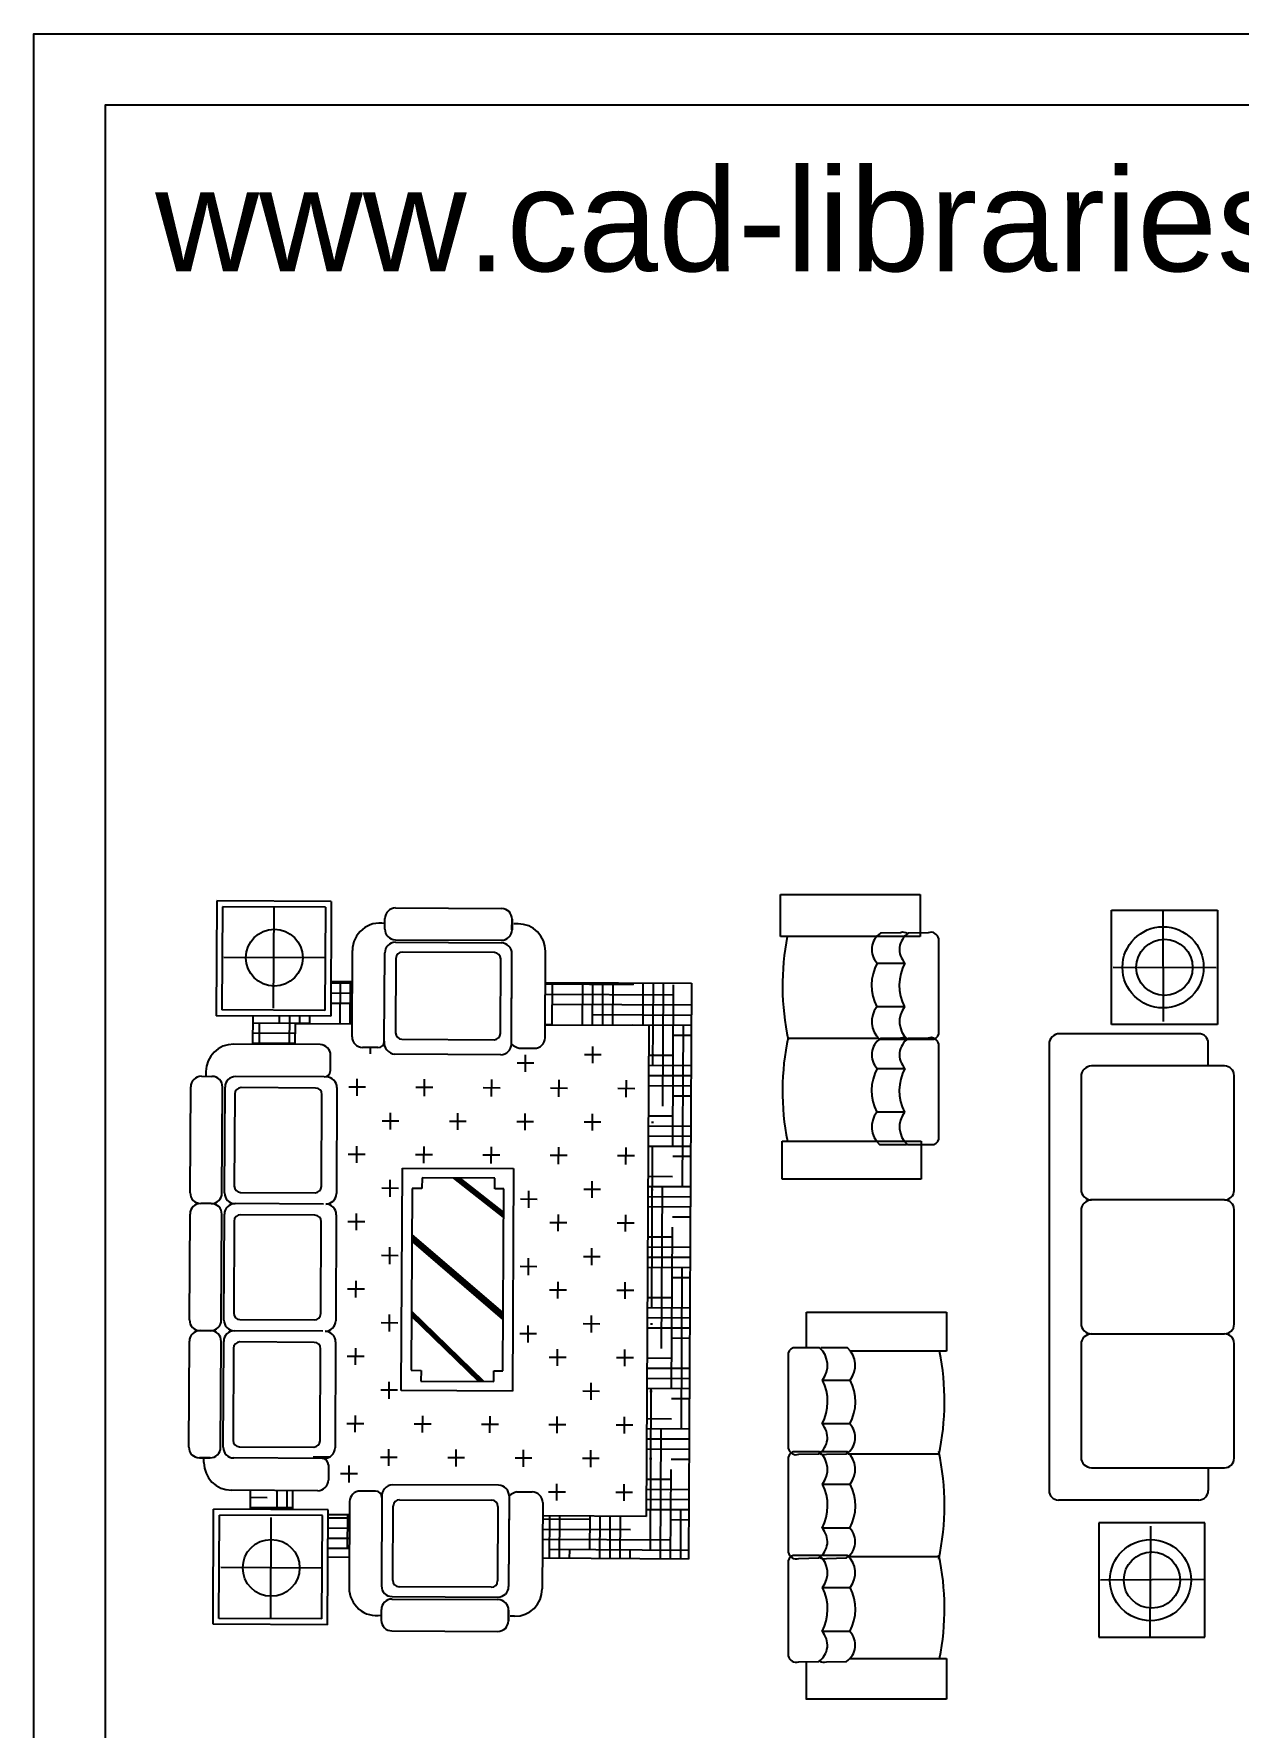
# Model space of a CAD drawing. Header units: inches. Extents: x 5.4 to 47.9, y 11.7 to 36.5.
# Drawn here: x 5.41 to 11.09, y 28.47 to 36.46 of the extents above; entities that cross this region are included whole.
import ezdxf

# ---------------------------------------------------------------- set-up
doc = ezdxf.new("R2010")
doc.units = ezdxf.units.IN
doc.header["$MEASUREMENT"] = 0
for name, color, linetype in [('02', 2, 'Continuous'), ('8', 8, 'Continuous'), ('kadrbm', 4, 'Continuous')]:
    doc.layers.add(name, color=color, linetype=linetype)
doc.styles.add('bmmm', font='swissel.ttf')

# ---------------------------------------------------------------- blocks, each defined once
blk = doc.blocks.new('kadrbm')
at = {"layer": 'kadrbm', "color": 4}
blk.add_lwpolyline([(0, 0), (0, 24.7972), (21, 24.7972), (21, 0), (0, 0)], close=True, dxfattribs=at)
blk.add_lwpolyline([(20.6631, 0.3257), (20.6631, 24.4603), (0.3369, 24.4603), (0.3369, 0.3257), (20.6631, 0.3257)], dxfattribs=at)
at = {"layer": 'kadrbm', "color": 211, "true_color": 0xf674fb, "style": 'bmmm'}
blk.add_text('www.cad-libraries.blogspot.com', height=0.485134, dxfattribs=at).set_placement((0.5726, 23.6772))

msp = doc.modelspace()

# ---------------------------------------------------------------- hatches: boundary and pattern name
at = {"layer": '8'}
h = msp.add_hatch(dxfattribs=at)
h.set_pattern_fill('HOUND', color=256, scale=0.03, angle=89.70477, style=0)
h.set_pattern_definition([(89.7048, (4.44751, 35.800085), (-0.04664278, 0.19074287), [0.762, -0.381]), (179.7048, (4.44751, 35.800085), (0.19025208, -0.04860595), [0.762, -0.381])])
h.paths.add_polyline_path([(6.4447, 31.8239), (6.444, 31.6897), (6.644, 31.6886), (6.6445, 31.788), (6.9118, 31.7866), (6.9129, 31.9866), (6.8118, 31.9871), (6.8109, 31.822)])
h.paths.add_polyline_path([(6.4331, 29.5853), (6.4327, 29.4949), (6.6327, 29.4939), (6.6331, 29.5843)])
h.paths.add_polyline_path([(6.7978, 29.2698), (6.8989, 29.2693), (6.8999, 29.4693), (6.7988, 29.4698)])
h.paths.add_polyline_path([(8.5125, 31.9784), (7.8236, 31.9819), (7.8225, 31.7819), (8.3114, 31.7794), (8.2995, 29.4621), (7.8106, 29.4646), (7.8095, 29.2646), (8.4985, 29.2611)])

# ---------------------------------------------------------------- linework, layer by layer
at = {"layer": '02'}
for p, q in [((6.2737, 32.3662), (6.2709, 31.8248)), ((6.8137, 32.3634), (6.2737, 32.3662)), ((6.8137, 32.3634), (6.8109, 31.822)), ((8.933, 32.1989), (8.933, 32.3958)), ((8.933, 32.3958), (9.5923, 32.3958)), ((9.5923, 32.3958), (9.5923, 32.1989)), ((6.3006, 32.339), (6.2981, 31.8517)), ((6.7866, 32.3365), (6.3006, 32.339)), ((6.5411, 31.8605), (6.5436, 32.3359)), ((6.7866, 32.3365), (6.7841, 31.8492)), ((7.0661, 32.2333), (7.0664, 32.2833)), ((7.1169, 32.333), (7.6169, 32.3304)), ((7.6661, 32.2302), (7.6664, 32.2802)), ((7.6667, 32.2802), (7.6664, 32.2302)), ((10.494, 31.7831), (10.494, 32.3225)), ((10.494, 32.3225), (10.9935, 32.3225)), ((10.7359, 32.3166), (10.7385, 31.7979)), ((10.9935, 32.3225), (10.9935, 31.7831)), ((7.695, 32.2584), (7.675, 32.2585)), ((9.5923, 32.1989), (8.933, 32.1989)), ((9.4989, 32.2161), (9.404, 32.214)), ((9.6298, 32.2161), (9.5349, 32.214)), ((6.9115, 31.7252), (6.9136, 32.1324)), ((7.0637, 31.7044), (7.0658, 32.1212)), ((7.1162, 32.183), (7.6161, 32.1804)), ((7.1164, 32.1709), (7.6161, 32.1683)), ((7.5834, 32.1225), (7.1491, 32.1247)), ((7.6636, 31.6905), (7.6658, 32.1181)), ((7.6637, 31.7013), (7.6658, 32.1181)), ((7.8222, 31.7205), (7.8243, 32.1277)), ((9.6793, 31.7519), (9.6793, 32.1873)), ((6.7829, 32.0971), (6.3074, 32.0995)), ((7.119, 32.0949), (7.1172, 31.7438)), ((7.6115, 31.7413), (7.6133, 32.0923)), ((9.3888, 32.0732), (9.5192, 32.0732)), ((10.9883, 32.0503), (10.5012, 32.0528)), ((6.8118, 31.9871), (6.9129, 31.9866)), ((7.8236, 31.9819), (8.5125, 31.9784)), ((8.5125, 31.9784), (8.4985, 29.2611)), ((6.8109, 31.822), (6.2709, 31.8248)), ((6.7841, 31.8492), (6.2981, 31.8517)), ((6.444, 31.6897), (6.4447, 31.8239)), ((9.5178, 31.866), (9.3869, 31.866)), ((6.644, 31.6886), (6.6445, 31.788)), ((6.6445, 31.788), (6.9118, 31.7866)), ((7.8225, 31.7819), (8.3114, 31.7794)), ((8.3114, 31.7794), (8.2995, 29.4621)), ((8.9696, 31.7179), (9.3954, 31.7179)), ((9.4989, 31.7191), (9.404, 31.717)), ((9.6298, 31.7191), (9.5349, 31.717)), ((10.9054, 31.7398), (10.2493, 31.7398)), ((10.9935, 31.7831), (10.494, 31.7831)), ((6.7606, 31.688), (6.3534, 31.6901)), ((6.81, 31.5654), (6.8103, 31.6378)), ((7.0336, 31.6745), (6.9613, 31.6749)), ((6.9974, 31.6747), (6.9973, 31.644)), ((7.6134, 31.6408), (7.1136, 31.6434)), ((7.147, 31.7137), (7.5813, 31.7114)), ((7.6996, 31.6711), (7.7719, 31.6707)), ((7.7296, 31.5606), (7.73, 31.64)), ((8.0872, 31.6398), (8.0078, 31.6402)), ((8.0473, 31.6003), (8.0477, 31.6797)), ((8.3358, 31.6385), (8.3253, 31.6386)), ((9.4002, 31.7138), (9.5256, 31.7141)), ((9.5311, 31.7138), (9.6565, 31.7141)), ((9.6793, 31.2549), (9.6793, 31.6903)), ((10.1993, 31.6898), (10.1993, 29.5845)), ((10.9506, 31.5875), (10.9506, 31.6947)), ((6.2227, 31.5608), (6.2226, 31.5408)), ((7.7695, 31.6001), (7.6901, 31.6005)), ((9.3888, 31.5762), (9.5192, 31.5762)), ((11.0273, 31.5875), (10.4002, 31.5875)), ((6.1481, 30.9888), (6.1507, 31.4888)), ((6.2009, 31.5386), (6.2509, 31.5383)), ((6.2981, 30.988), (6.3007, 31.488)), ((6.3102, 30.9883), (6.3128, 31.488)), ((6.7798, 31.5356), (6.363, 31.5377)), ((6.7398, 31.4834), (6.3888, 31.4852)), ((6.8403, 31.4853), (6.8377, 30.9855)), ((6.9751, 31.4868), (6.8958, 31.4872)), ((6.9352, 31.4473), (6.9357, 31.5267)), ((7.2926, 31.4852), (7.2133, 31.4856)), ((7.2527, 31.4457), (7.2531, 31.5251)), ((7.6101, 31.4835), (7.5308, 31.4839)), ((7.5702, 31.444), (7.5706, 31.5234)), ((7.9276, 31.4819), (7.8482, 31.4823)), ((7.8877, 31.4424), (7.8881, 31.5218)), ((8.2451, 31.4803), (8.1657, 31.4807)), ((8.2052, 31.4408), (8.2056, 31.5202)), ((10.3502, 31.5375), (10.3502, 31.0056)), ((11.0724, 31.0007), (11.0724, 31.5423)), ((6.3586, 31.4553), (6.3564, 31.021)), ((6.7674, 31.0189), (6.7697, 31.4532)), ((7.1331, 31.3272), (7.0537, 31.3276)), ((7.0932, 31.2878), (7.0936, 31.3671)), ((7.4506, 31.3256), (7.3712, 31.326)), ((7.4107, 31.2861), (7.4111, 31.3655)), ((7.7681, 31.324), (7.6887, 31.3244)), ((7.7282, 31.2845), (7.7286, 31.3639)), ((8.0856, 31.3223), (8.0062, 31.3227)), ((8.0457, 31.2828), (8.0461, 31.3622)), ((8.3341, 31.321), (8.3237, 31.3211)), ((9.5178, 31.369), (9.3869, 31.369)), ((6.9735, 31.1693), (6.8941, 31.1697)), ((6.9336, 31.1298), (6.934, 31.2092)), ((7.291, 31.1677), (7.2116, 31.1681)), ((7.2511, 31.1282), (7.2515, 31.2076)), ((7.6085, 31.166), (7.5291, 31.1664)), ((7.5686, 31.1266), (7.569, 31.2059)), ((7.926, 31.1644), (7.8466, 31.1648)), ((7.8861, 31.1249), (7.8865, 31.2043)), ((8.2435, 31.1628), (8.1641, 31.1632)), ((8.2036, 31.1233), (8.204, 31.2027)), ((8.9399, 31.0538), (8.9399, 31.2324)), ((8.9399, 31.2324), (9.5969, 31.2324)), ((9.4002, 31.2168), (9.5256, 31.2171)), ((9.5311, 31.2168), (9.6565, 31.2171)), ((9.5969, 31.2324), (9.5969, 31.0538)), ((7.1437, 30.0562), (7.1491, 31.106)), ((7.1491, 31.106), (7.674, 31.1033)), ((7.674, 31.1033), (7.6686, 30.0535)), ((7.1314, 31.0097), (7.0521, 31.0102)), ((7.0915, 30.9703), (7.0919, 31.0496)), ((7.1953, 31.0101), (7.1909, 30.1516)), ((7.2416, 31.0098), (7.1953, 31.0101)), ((7.2419, 31.0593), (7.2416, 31.0098)), ((7.5847, 31.0575), (7.2419, 31.0593)), ((7.6261, 30.8744), (7.3917, 31.058)), ((7.6262, 30.8803), (7.3986, 31.0585)), ((7.6262, 30.8861), (7.4061, 31.0584)), ((7.6262, 30.8919), (7.4136, 31.0584)), ((7.6263, 30.8978), (7.4212, 31.0584)), ((7.5845, 31.0081), (7.5847, 31.0575)), ((7.6275, 31.0078), (7.5845, 31.0081)), ((7.6231, 30.1494), (7.6275, 31.0078)), ((7.7451, 30.9185), (7.7455, 30.9979)), ((8.0839, 31.0048), (8.0045, 31.0052)), ((8.044, 30.9654), (8.0444, 31.0447)), ((8.3325, 31.0036), (8.322, 31.0036)), ((9.5969, 31.0538), (8.9399, 31.0538)), ((6.2478, 30.9383), (6.1978, 30.9386)), ((6.7767, 30.9358), (6.3599, 30.938)), ((6.3862, 30.9909), (6.7373, 30.9891)), ((7.785, 30.958), (7.7056, 30.9584)), ((11.0273, 30.9556), (10.3953, 30.9556)), ((6.145, 30.3891), (6.1476, 30.8891)), ((6.295, 30.3883), (6.2976, 30.8883)), ((6.3071, 30.3885), (6.3097, 30.8883)), ((6.3555, 30.8556), (6.3533, 30.4213)), ((6.7367, 30.8836), (6.3857, 30.8854)), ((6.7644, 30.4192), (6.7666, 30.8535)), ((6.8372, 30.8855), (6.8346, 30.3858)), ((6.9719, 30.8518), (6.8925, 30.8522)), ((6.932, 30.8123), (6.9324, 30.8917)), ((7.9243, 30.8469), (7.845, 30.8473)), ((7.8845, 30.8074), (7.8849, 30.8868)), ((8.2418, 30.8453), (8.1625, 30.8457)), ((8.202, 30.8058), (8.2024, 30.8852)), ((10.3502, 30.9056), (10.3502, 30.3736)), ((11.0724, 30.3688), (11.0724, 30.9104)), ((7.6237, 30.3992), (7.1935, 30.7691)), ((7.6237, 30.3934), (7.1935, 30.7632)), ((7.6238, 30.4167), (7.1936, 30.7866)), ((7.6237, 30.4109), (7.1936, 30.7807)), ((7.6237, 30.405), (7.1936, 30.7749)), ((7.6238, 30.4225), (7.1937, 30.7924)), ((7.1298, 30.6922), (7.0504, 30.6927)), ((7.0899, 30.6528), (7.0903, 30.7321)), ((7.7435, 30.601), (7.7439, 30.6804)), ((8.0823, 30.6873), (8.0029, 30.6877)), ((8.0424, 30.6479), (8.0428, 30.7272)), ((8.3309, 30.6861), (8.3204, 30.6861)), ((7.7834, 30.6405), (7.704, 30.6409)), ((6.9702, 30.5343), (6.8909, 30.5347)), ((6.9303, 30.4948), (6.9307, 30.5742)), ((7.9227, 30.5294), (7.8433, 30.5298)), ((7.8828, 30.4899), (7.8832, 30.5693)), ((8.2402, 30.5278), (8.1608, 30.5282)), ((8.2003, 30.4883), (8.2007, 30.5677)), ((6.3831, 30.3911), (6.7342, 30.3893)), ((7.1282, 30.3748), (7.0488, 30.3752)), ((7.0883, 30.3353), (7.0887, 30.4146)), ((7.5096, 30.0989), (7.1922, 30.4069)), ((7.5278, 30.0988), (7.1923, 30.4244)), ((7.5218, 30.0989), (7.1923, 30.4186)), ((7.5157, 30.0989), (7.1923, 30.4128)), ((7.5339, 30.0988), (7.1924, 30.4303)), ((7.7419, 30.2835), (7.7423, 30.3629)), ((8.0806, 30.3698), (8.0013, 30.3703)), ((8.0408, 30.3304), (8.0412, 30.4097)), ((8.3292, 30.3686), (8.3188, 30.3686)), ((9.0556, 30.2577), (9.0556, 30.4267)), ((9.0556, 30.4267), (9.7164, 30.4267)), ((9.7164, 30.4267), (9.7164, 30.2413)), ((6.1419, 29.7891), (6.1445, 30.2891)), ((6.2448, 30.3383), (6.1948, 30.3386)), ((6.2919, 29.7883), (6.2945, 30.2883)), ((6.304, 29.7885), (6.3066, 30.2883)), ((6.7736, 30.3359), (6.3568, 30.338)), ((6.7337, 30.2836), (6.3826, 30.2854)), ((6.8341, 30.2855), (6.8316, 29.7858)), ((7.7817, 30.323), (7.7024, 30.3234)), ((10.3953, 30.3236), (11.0273, 30.3236)), ((11.0724, 29.7368), (11.0724, 30.2785)), ((6.3524, 30.2556), (6.3502, 29.8213)), ((6.7613, 29.8192), (6.7635, 30.2535)), ((6.9686, 30.2168), (6.8892, 30.2172)), ((6.9287, 30.1773), (6.9291, 30.2567)), ((7.9211, 30.2119), (7.8417, 30.2123)), ((7.8812, 30.1724), (7.8816, 30.2518)), ((8.2386, 30.2103), (8.1592, 30.2107)), ((8.1987, 30.1708), (8.1991, 30.2502)), ((8.9691, 30.2198), (8.9691, 29.7843)), ((9.1174, 30.2578), (8.9919, 30.2576)), ((9.2483, 30.2578), (9.1228, 30.2576)), ((9.7164, 30.2413), (9.2633, 30.2413)), ((10.3502, 30.2736), (10.3502, 29.7417)), ((7.1909, 30.1516), (7.2372, 30.1514)), ((7.2372, 30.1514), (7.2369, 30.1003)), ((7.5798, 30.0986), (7.5801, 30.1496)), ((7.5801, 30.1496), (7.6231, 30.1494)), ((7.1265, 30.0573), (7.0471, 30.0577)), ((7.0866, 30.0178), (7.087, 30.0971)), ((7.6686, 30.0535), (7.1437, 30.0562)), ((7.2369, 30.1003), (7.5798, 30.0986)), ((8.079, 30.0523), (7.9996, 30.0528)), ((8.0391, 30.0129), (8.0395, 30.0922)), ((8.3276, 30.0511), (8.3171, 30.0511)), ((9.1307, 30.1057), (9.2616, 30.1057)), ((6.967, 29.8993), (6.8876, 29.8997)), ((6.9271, 29.8598), (6.9275, 29.9392)), ((7.2844, 29.8977), (7.2051, 29.8981)), ((7.2446, 29.8582), (7.245, 29.9376)), ((7.6019, 29.8961), (7.5226, 29.8965)), ((7.5621, 29.8566), (7.5625, 29.9359)), ((7.9194, 29.8944), (7.8401, 29.8948)), ((7.8795, 29.8549), (7.88, 29.9343)), ((8.2369, 29.8928), (8.1576, 29.8932)), ((8.197, 29.8533), (8.1975, 29.9327)), ((9.2597, 29.8984), (9.1293, 29.8984)), ((6.1917, 29.7389), (6.2417, 29.7387)), ((6.2417, 29.7386), (6.1917, 29.7388)), ((6.2132, 29.7165), (6.2133, 29.7365)), ((6.7705, 29.7361), (6.3537, 29.7383)), ((6.38, 29.7911), (6.7311, 29.7893)), ((6.8074, 29.7414), (6.728, 29.7418)), ((7.1249, 29.7398), (7.0455, 29.7402)), ((7.085, 29.7003), (7.0854, 29.7797)), ((7.4424, 29.7381), (7.363, 29.7385)), ((7.4025, 29.6986), (7.4029, 29.778)), ((7.7599, 29.7365), (7.6805, 29.7369)), ((7.72, 29.697), (7.7204, 29.7764)), ((8.0774, 29.7349), (7.998, 29.7353)), ((8.0375, 29.6954), (8.0379, 29.7747)), ((8.3259, 29.7336), (8.3155, 29.7336)), ((8.9691, 29.7286), (8.9691, 29.2931)), ((9.1174, 29.7666), (8.9919, 29.7663)), ((9.0187, 29.7556), (9.1136, 29.7577)), ((9.2483, 29.7666), (9.1228, 29.7663)), ((9.1496, 29.7556), (9.2445, 29.7577)), ((9.6794, 29.7562), (9.2501, 29.7562)), ((6.8004, 29.7058), (6.8, 29.6334)), ((6.9373, 29.6625), (6.8579, 29.663)), ((6.8974, 29.6231), (6.8978, 29.7024)), ((10.4002, 29.6917), (11.0273, 29.6917)), ((10.9506, 29.6917), (10.9506, 29.5845)), ((6.7497, 29.5837), (6.3425, 29.5858)), ((6.4327, 29.4949), (6.4331, 29.5853)), ((6.6327, 29.4939), (6.6331, 29.5843)), ((7.0228, 29.5816), (6.9505, 29.582)), ((7.6029, 29.6094), (7.1032, 29.612)), ((7.6526, 29.5591), (7.6504, 29.1316)), ((7.6888, 29.5782), (7.7612, 29.5778)), ((7.9178, 29.5769), (7.8384, 29.5773)), ((7.8779, 29.5374), (7.8783, 29.6168)), ((8.2353, 29.5753), (8.1559, 29.5757)), ((8.1954, 29.5358), (8.1958, 29.6152)), ((9.1307, 29.6145), (9.2616, 29.6145)), ((6.2561, 28.9544), (6.2589, 29.4958)), ((6.7989, 29.493), (6.2589, 29.4958)), ((6.7961, 28.9516), (6.7989, 29.493)), ((6.9002, 29.5322), (6.8981, 29.125)), ((7.0526, 29.5515), (7.0504, 29.1347)), ((7.1039, 29.1604), (7.1057, 29.5115)), ((7.1358, 29.5413), (7.5701, 29.5391)), ((7.6, 29.5089), (7.5982, 29.1579)), ((7.6526, 29.5484), (7.6504, 29.1316)), ((7.8109, 29.5275), (7.8088, 29.1203)), ((10.9054, 29.5394), (10.2444, 29.5394)), ((6.2833, 28.9813), (6.2858, 29.4686)), ((6.7718, 29.4661), (6.2858, 29.4686)), ((6.5287, 29.4573), (6.5263, 28.9819)), ((6.7693, 28.9788), (6.7718, 29.4661)), ((6.8999, 29.4693), (6.7988, 29.4698)), ((8.2995, 29.4621), (7.8106, 29.4646)), ((9.2597, 29.4072), (9.1293, 29.4072)), ((10.9345, 29.4316), (10.435, 29.4316)), ((10.435, 29.4316), (10.435, 28.8923)), ((10.6769, 28.8981), (10.6794, 29.4169)), ((10.9345, 28.8923), (10.9345, 29.4316)), ((6.8989, 29.2693), (6.7978, 29.2698)), ((8.4985, 29.2611), (7.8095, 29.2646)), ((8.9691, 29.2404), (8.9691, 28.805)), ((9.1174, 29.2785), (8.9919, 29.2782)), ((9.0187, 29.2644), (9.1136, 29.2665)), ((9.2483, 29.2785), (9.1228, 29.2782)), ((9.1496, 29.2644), (9.2445, 29.2665)), ((9.6794, 29.2712), (9.2501, 29.2712)), ((6.7681, 29.2183), (6.2926, 29.2207)), ((10.9293, 29.1644), (10.4422, 29.1619)), ((7.1005, 29.0844), (7.6002, 29.0818)), ((7.568, 29.128), (7.1337, 29.1303)), ((9.1307, 29.1263), (9.2616, 29.1263)), ((7.0496, 29.0226), (7.0493, 28.9726)), ((7.1001, 29.0723), (7.6001, 29.0698)), ((7.6496, 29.0195), (7.6493, 28.9695)), ((7.6496, 28.9695), (7.6499, 29.0195)), ((6.7961, 28.9516), (6.2561, 28.9544)), ((6.7693, 28.9788), (6.2833, 28.9813)), ((7.0994, 28.9223), (7.5993, 28.9198)), ((7.6781, 28.991), (7.6581, 28.9911)), ((9.2597, 28.9191), (9.1293, 28.9191)), ((10.435, 28.8923), (10.9345, 28.8923)), ((9.0187, 28.7762), (9.1136, 28.7783)), ((9.0556, 28.6008), (9.0556, 28.777)), ((9.1496, 28.7762), (9.2445, 28.7783)), ((9.2606, 28.7923), (9.7164, 28.7923)), ((9.7164, 28.7923), (9.7164, 28.6008)), ((9.7164, 28.6008), (9.0519, 28.6008))]:
    msp.add_line(p, q, dxfattribs=at)
for centre, radius in [((6.5452, 32.0982), 0.1342), ((10.7372, 32.0528), 0.1914), ((10.7438, 32.0528), 0.1327), ((6.5304, 29.2196), 0.1342), ((10.6782, 29.1619), 0.1914), ((10.6847, 29.1619), 0.1327)]:
    msp.add_circle(centre, radius, dxfattribs=at)
for centre, radius, start, end in [((7.1167, 32.283), 0.05, 89.70477, 179.70477), ((7.6167, 32.2804), 0.05, 359.70477, 89.70477), ((7.0436, 32.1317), 0.13, 79.84333, 179.70477), ((7.1164, 32.233), 0.05, 179.70477, 269.70477), ((7.6164, 32.2304), 0.05, 269.70477, 359.70477), ((7.6943, 32.1284), 0.13, 359.70477, 89.70477), ((10.1321, 31.9659), 1.1902, 168.70971, 192.28924), ((9.4563, 32.1371), 0.093, 124.26251, 223.40333), ((9.5872, 32.1371), 0.093, 124.26251, 223.40333), ((9.5114, 32.1805), 0.0377, 56.64743, 109.26506), ((9.6422, 32.1805), 0.0377, 10.49627, 109.26506), ((7.1161, 32.1209), 0.05, 89.70477, 179.70477), ((7.149, 32.0947), 0.03, 89.70477, 179.70477), ((7.5833, 32.0925), 0.03, 359.70477, 89.70477), ((7.6158, 32.1183), 0.05, 359.70477, 89.70477), ((9.5855, 31.9678), 0.2232, 151.81043, 207.13883), ((9.7164, 31.9678), 0.2232, 151.81043, 207.13883), ((9.4753, 31.797), 0.1121, 142.07189, 227.92437), ((9.6062, 31.797), 0.1121, 142.07189, 227.92437), ((6.9615, 31.7249), 0.05, 179.70477, 269.70477), ((7.1472, 31.7437), 0.03, 179.70477, 269.70477), ((7.5815, 31.7414), 0.03, 269.70477, 359.70477), ((7.7722, 31.7207), 0.05, 269.70477, 359.70477), ((10.1321, 31.4689), 1.1902, 167.71076, 191.46036), ((9.4563, 31.6401), 0.093, 124.26251, 223.40333), ((9.5872, 31.6401), 0.093, 124.26251, 223.40333), ((9.5114, 31.6835), 0.0377, 56.64743, 109.26506), ((9.5159, 31.7457), 0.0331, 287.07873, 293.8682), ((9.6422, 31.6835), 0.0377, 10.49627, 109.26506), ((9.6468, 31.7457), 0.0331, 287.07873, 10.66891), ((10.2493, 31.6898), 0.05, 90, 180), ((10.9054, 31.6947), 0.0451, 0, 90), ((6.3527, 31.5601), 0.13, 89.70477, 179.70477), ((6.7603, 31.638), 0.05, 359.70477, 89.70477), ((7.0338, 31.7045), 0.03, 269.70477, 359.70477), ((7.1165, 31.6966), 0.0533, 171.62039, 266.8926), ((7.6136, 31.6908), 0.05, 269.70477, 359.70477), ((7.725, 31.7612), 0.0936, 229.02936, 254.2472), ((6.78, 31.5656), 0.03, 269.70477, 359.70477), ((9.5855, 31.4708), 0.2232, 151.81043, 207.13883), ((9.7164, 31.4708), 0.2232, 151.81043, 207.13883), ((10.4002, 31.5375), 0.05, 90, 180), ((11.0273, 31.5423), 0.0451, 0, 90), ((6.2007, 31.4886), 0.05, 89.70477, 179.70477), ((6.2507, 31.4883), 0.05, 359.70477, 89.70477), ((6.3628, 31.4877), 0.05, 89.70477, 179.70477), ((6.3886, 31.4552), 0.03, 89.70477, 179.70477), ((6.7397, 31.4534), 0.03, 359.70477, 89.70477), ((6.7903, 31.4855), 0.05, 359.70477, 89.70477), ((9.4753, 31.3001), 0.1121, 142.07189, 227.92437), ((9.6062, 31.3001), 0.1121, 142.07189, 227.92437), ((9.6468, 31.2487), 0.0331, 287.07873, 10.66891), ((9.5159, 31.2487), 0.0331, 287.07873, 293.8682), ((6.3864, 31.0209), 0.03, 179.70477, 269.70477), ((6.7374, 31.0191), 0.03, 269.70477, 359.70477), ((10.4002, 31.0056), 0.05, 180, 270), ((11.0273, 31.0007), 0.0451, 270, 0), ((6.1976, 30.8888), 0.05, 89.70477, 179.70477), ((6.1981, 30.9886), 0.05, 179.70477, 269.70477), ((6.2481, 30.9883), 0.05, 269.70477, 359.70477), ((6.2476, 30.8886), 0.05, 359.70477, 89.70477), ((6.3597, 30.888), 0.05, 89.70477, 179.70477), ((6.3602, 30.988), 0.05, 179.70477, 269.70477), ((6.7877, 30.9858), 0.05, 269.70477, 359.70477), ((6.7872, 30.8858), 0.05, 359.70477, 89.70477), ((10.4002, 30.9056), 0.05, 90, 180), ((11.0273, 30.9104), 0.0451, 0, 90), ((6.3855, 30.8554), 0.03, 89.70477, 179.70477), ((6.7366, 30.8536), 0.03, 359.70477, 89.70477), ((6.195, 30.3888), 0.05, 179.70477, 269.70477), ((6.245, 30.3886), 0.05, 269.70477, 359.70477), ((6.3571, 30.3883), 0.05, 179.70477, 269.70477), ((6.3833, 30.4211), 0.03, 179.70477, 269.70477), ((6.7344, 30.4193), 0.03, 269.70477, 359.70477), ((6.7846, 30.3861), 0.05, 269.70477, 359.70477), ((10.4002, 30.3736), 0.05, 180, 270), ((11.0273, 30.3688), 0.0451, 270, 0), ((6.1945, 30.2888), 0.05, 89.70477, 179.70477), ((6.2445, 30.2886), 0.05, 359.70477, 89.70477), ((6.3566, 30.288), 0.05, 89.70477, 179.70477), ((6.3824, 30.2554), 0.03, 89.70477, 179.70477), ((6.7335, 30.2536), 0.03, 359.70477, 89.70477), ((6.7841, 30.2858), 0.05, 359.70477, 89.70477), ((10.4002, 30.2736), 0.05, 90, 180), ((11.0273, 30.2785), 0.0451, 0, 90), ((9.0017, 30.2259), 0.0331, 107.07873, 190.66891), ((9.0422, 30.1746), 0.1121, 322.07189, 47.92437), ((9.1731, 30.1746), 0.1121, 322.07189, 47.92437), ((8.5164, 30.0058), 1.1902, 347.71076, 11.41196), ((8.932, 30.0039), 0.2232, 331.81043, 27.13883), ((9.0629, 30.0039), 0.2232, 331.81043, 27.13883), ((9.0612, 29.8346), 0.093, 304.26251, 43.40333), ((9.1921, 29.8346), 0.093, 304.26251, 43.40333), ((6.3802, 29.8211), 0.03, 179.70477, 269.70477), ((6.7313, 29.8193), 0.03, 269.70477, 359.70477), ((6.1919, 29.7888), 0.05, 179.70477, 269.70477), ((6.2419, 29.7886), 0.05, 269.70477, 359.70477), ((6.354, 29.7883), 0.05, 179.70477, 269.70477), ((6.7704, 29.7059), 0.03, 359.70477, 89.70477), ((6.7816, 29.7861), 0.05, 269.70477, 359.70477), ((9.0017, 29.7347), 0.0331, 107.07873, 190.66891), ((9.0062, 29.7912), 0.0377, 190.49627, 289.26506), ((9.1371, 29.7912), 0.0377, 236.64743, 289.26506), ((9.0422, 29.6834), 0.1121, 322.07189, 47.92437), ((9.1325, 29.7347), 0.0331, 107.07873, 113.8682), ((9.1731, 29.6834), 0.1121, 322.07189, 47.92437), ((8.5164, 29.5146), 1.1902, 347.71076, 12.28924), ((10.4002, 29.7417), 0.05, 180, 270), ((11.0273, 29.7368), 0.0451, 270, 0), ((6.3432, 29.7158), 0.13, 179.70477, 269.70477), ((6.75, 29.6337), 0.05, 269.70477, 359.70477), ((6.9502, 29.532), 0.05, 89.70477, 179.70477), ((7.0227, 29.5516), 0.03, 359.70477, 89.70477), ((7.1055, 29.5587), 0.0533, 92.51695, 187.78916), ((7.6026, 29.5594), 0.05, 359.70477, 89.70477), ((7.7133, 29.4878), 0.0936, 105.16234, 130.38018), ((7.7609, 29.5278), 0.05, 359.70477, 89.70477), ((8.932, 29.5127), 0.2232, 331.81043, 27.13883), ((9.0629, 29.5127), 0.2232, 331.81043, 27.13883), ((10.2444, 29.5845), 0.0451, 180, 270), ((10.9054, 29.5845), 0.0451, 270, 0), ((7.1357, 29.5113), 0.03, 89.70477, 179.70477), ((7.57, 29.5091), 0.03, 359.70477, 89.70477), ((9.0612, 29.3433), 0.093, 304.26251, 43.40333), ((9.1921, 29.3433), 0.093, 304.26251, 43.40333), ((9.0017, 29.2466), 0.0331, 107.07873, 190.66891), ((9.0062, 29.3), 0.0377, 190.49627, 289.26506), ((9.1371, 29.3), 0.0377, 236.64743, 289.26506), ((9.0422, 29.1953), 0.1121, 322.07189, 47.92437), ((9.1325, 29.2466), 0.0331, 107.07873, 113.8682), ((9.1731, 29.1953), 0.1121, 322.07189, 47.92437), ((8.5164, 29.0264), 1.1902, 348.65622, 12.28924), ((7.1339, 29.1603), 0.03, 179.70477, 269.70477), ((7.0281, 29.1244), 0.13, 179.70477, 279.56622), ((7.1007, 29.1344), 0.05, 179.70477, 269.70477), ((7.5682, 29.158), 0.03, 269.70477, 359.70477), ((7.6004, 29.1318), 0.05, 269.70477, 359.70477), ((7.6788, 29.121), 0.13, 269.70477, 359.70477), ((8.932, 29.0245), 0.2232, 331.81043, 27.13883), ((9.0629, 29.0245), 0.2232, 331.81043, 27.13883), ((7.0999, 29.0223), 0.05, 89.70477, 179.70477), ((7.5999, 29.0198), 0.05, 359.70477, 89.70477), ((7.0996, 28.9723), 0.05, 179.70477, 269.70477), ((7.5996, 28.9698), 0.05, 269.70477, 359.70477), ((9.0612, 28.8552), 0.093, 304.26251, 43.40333), ((9.1921, 28.8552), 0.093, 304.26251, 43.40333), ((9.0062, 28.8118), 0.0377, 190.49627, 289.26506), ((9.1371, 28.8118), 0.0377, 236.64743, 289.26506)]:
    msp.add_arc(centre, radius, start, end, dxfattribs=at)

# ---------------------------------------------------------------- block references
at = {"layer": 'kadrbm'}
msp.add_blockref('kadrbm', (5.4109, 11.6597), dxfattribs=at)

doc.saveas('drawing.dxf')
